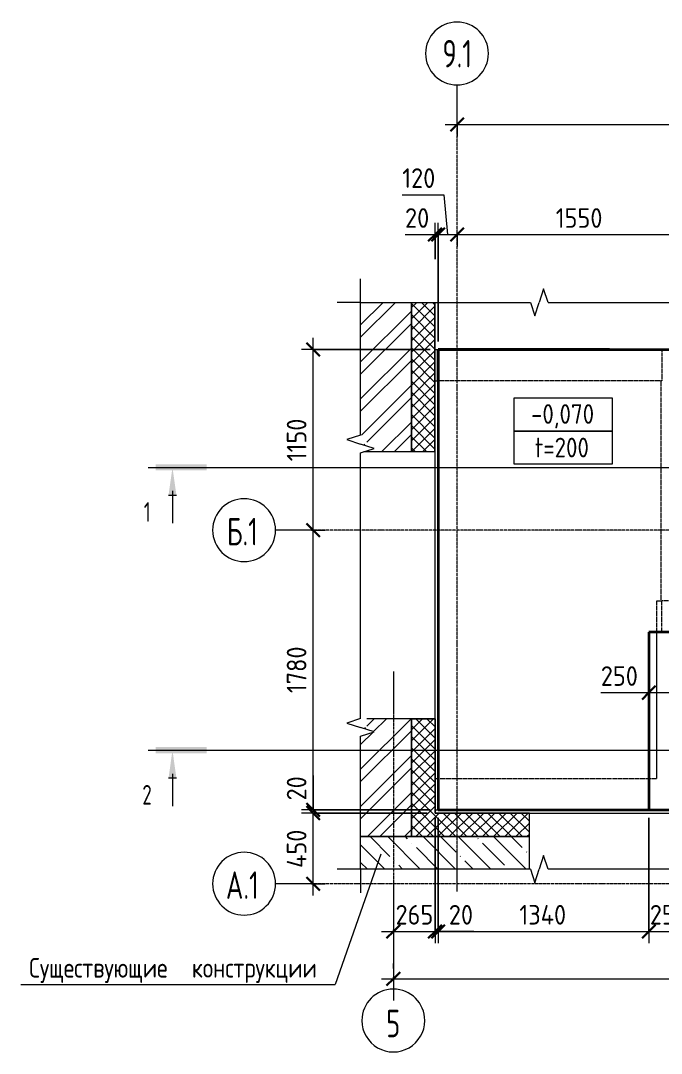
# Model space of a CAD drawing. Header units: millimetres. Extents: x 21225 to 69556, y -4162 to 36638.
# Drawn here: x 21225 to 25300, y 30065 to 36638 of the extents above; entities that cross this region are included whole.
import ezdxf

# ---------------------------------------------------------------- set-up
doc = ezdxf.new("R2010")
doc.units = ezdxf.units.MM
for name, pattern in [('01 Штриховая _4 мм_', [6, 3.5, -2.5]), ('02 Штрихпунктирная _20 мм_', [25, 20, -2.5, 0, -2.5]), ('04 Пунктир 10мм', [10, 0, -10])]:
    doc.linetypes.add(name, pattern=pattern)
for name, color, linetype, lineweight in [('AA_Dim', 7, 'Continuous', 9), ('AA_Dim-50', 7, 'Continuous', 9), ('AA_Linii', 7, 'Continuous', 9), ('AA_Oformlenie', 7, 'Continuous', 9), ('AA_Razrez', 7, 'Continuous', 9), ('AA_Vinoska', 7, 'Continuous', 9), ('AF_Perekritie', 7, 'Continuous', 20), ('AF_Perekritie_Гидроизоляция', 253, 'Continuous', 20), ('AF_Perekritie_Опалубка', 253, 'Continuous', 20), ('AF_Stena_Гидроизоляция', 253, 'Continuous', 20), ('Оси', 7, 'Continuous', 9)]:
    doc.layers.add(name, color=color, linetype=linetype, lineweight=lineweight)
doc.styles.add('GOST Common', font='GOST Common.ttf', dxfattribs={"width": 0.85, "height": 125})
doc.styles.add('ISOCPEUR', font='isocpeur.ttf', dxfattribs={"width": 0.7, "height": 175})
doc.styles.add('ISOCPEUR_1', font='isocpeur.ttf', dxfattribs={"width": 0.9, "height": 125})
doc.styles.add('ISOCPEUR_2', font='isocpeur.ttf', dxfattribs={"width": 0.85, "height": 125})
doc.styles.add('ISOCPEUR_3', font='isocpeur.ttf', dxfattribs={"width": 0.7, "height": 125})
doc.dimstyles.new('00_Точн_3_знака__прозр_', dxfattribs={"dimscale": 304.8, "dimtxt": 124.497647, "dimasz": 0.278871, "dimexe": 0.246063, "dimexo": 0.164042, "dimgap": 0.016404, "dimtad": 1, "dimdec": 3, "dimrnd": 0.001, "dimdsep": 46, "dimtxsty": 'ISOCPEUR_1', "dimblk1": 'OBLIQUE', "dimblk2": 'OBLIQUE', "dimsah": 1, "dimcen": 0.09, "dimdle": 0.246063, "dimazin": 0, "dimtfac": 1, "dimtdec": 4, "dimtix": 1, "dimtmove": 0, "dimatfit": 3, "dimfxl": 1, "dimtvp": 1, "dimtolj": 1, "dimtzin": 0, "dimlwd": 18, "dimlwe": 18, "dimarcsym": 2})
doc.dimstyles.new('00_Точн_3_знака__прозр__1', dxfattribs={"dimscale": 304.8, "dimtxt": 124.497647, "dimasz": 0.278871, "dimexe": 0.246063, "dimexo": 0.164042, "dimgap": 0.016404, "dimtad": 1, "dimdec": 3, "dimrnd": 0.001, "dimdsep": 46, "dimtxsty": 'ISOCPEUR_1', "dimblk1": 'OBLIQUE', "dimblk2": 'OBLIQUE', "dimsah": 1, "dimcen": 0.09, "dimdle": 0.246063, "dimazin": 0, "dimtfac": 1, "dimtdec": 4, "dimtix": 1, "dimtmove": 1, "dimatfit": 3, "dimfxl": 1, "dimtvp": 1, "dimtolj": 1, "dimtzin": 0, "dimlwd": 18, "dimlwe": 18, "dimarcsym": 2})
doc.dimstyles.new('05_Округл_1мм__прозр_', dxfattribs={"dimscale": 304.8, "dimtxt": 124.497647, "dimasz": 0.278871, "dimexe": 0.246063, "dimexo": 0.164042, "dimgap": 0.016404, "dimtad": 1, "dimdec": 0, "dimdsep": 46, "dimtxsty": 'ISOCPEUR_1', "dimblk1": 'OBLIQUE', "dimblk2": 'OBLIQUE', "dimsah": 1, "dimcen": 0.09, "dimdle": 0.246063, "dimazin": 0, "dimtfac": 1, "dimtdec": 4, "dimtix": 1, "dimtmove": 1, "dimatfit": 3, "dimfxl": 1, "dimtvp": 1, "dimtolj": 1, "dimtzin": 0, "dimlwd": 18, "dimlwe": 18, "dimarcsym": 2})

# ---------------------------------------------------------------- blocks, each defined once
blk = doc.blocks.new('Перекрытия 2 - Перекрытия 1-3673030-Схема расположения входной группы на отм_ -0_070 в_о А_1-Б_1_5-7')
at = {"layer": 'AF_Perekritie', "lineweight": 35}
for p, q in [((23880.1, 34545), (25303.1, 34545)), ((23880.1, 34345), (23880.1, 34545)), ((25303.1, 34545), (27340.3, 34545)), ((27340.3, 34545), (27650.1, 34545)), ((27650.1, 34345), (27650.1, 34545))]:
    blk.add_line(p, q, dxfattribs=at)
at = {"layer": 'AF_Perekritie', "linetype": '01 Штриховая _4 мм_'}
for p, q in [((25303.1, 34545), (25303.1, 34345)), ((27340.3, 34545), (27340.3, 34345)), ((25303.1, 34345), (25299.1, 34345)), ((27340.3, 34345), (25550.1, 34345)), ((27650.1, 34345), (27340.3, 34345))]:
    blk.add_line(p, q, dxfattribs=at)
blk = doc.blocks.new('Перекрытия 3 - Перекрытия 1-3673652-Схема расположения входной группы на отм_ -0_070 в_о А_1-Б_1_5-7')
at = {"layer": 'AF_Perekritie', "linetype": '01 Штриховая _4 мм_'}
for p, q in [((25269.9, 32945), (25303.1, 32945)), ((25269.9, 32745), (25269.9, 32945)), ((25303.1, 32745), (25303.1, 32945)), ((25550, 32945), (25303.2, 32945)), ((25550.1, 32945), (27340.3, 32945)), ((27340.3, 32945), (27650.1, 32945)), ((27340.3, 32745), (27340.3, 32945)), ((25270, 32745), (25269.9, 32745))]:
    blk.add_line(p, q, dxfattribs=at)
at = {"layer": 'AF_Perekritie', "lineweight": 35}
for p, q in [((27650.1, 32945), (27650.1, 32745)), ((25303.1, 32745), (25270.1, 32745)), ((27340.3, 32745), (25303.1, 32745)), ((27650.1, 32745), (27340.3, 32745))]:
    blk.add_line(p, q, dxfattribs=at)
blk = doc.blocks.new('011_Прямоугольник обрыва _ЭлУзла_ - 011_Прямоугольник обрыва _ЭлУзла_-3705887-Схема расположения входной группы на отм_ -0_070 в_о А_1-Б_1_5-7')
at = {"layer": 'AA_Oformlenie'}
for p, q in [((0, -845.6), (0, 0)), ((0, 0), (1080.8, 0)), ((1192.1, 0), (3352.4, 0)), ((3463.8, 0), (4543.3, 0)), ((4543.3, 0), (4543.3, -845.6)), ((0, -2649.3), (0, -956.9)), ((4543.3, -956.9), (4543.3, -2649.3)), ((0, -3607.5), (0, -2760.6)), ((4543.3, -2760.6), (4543.3, -3607.5)), ((1080.8, -3607.5), (0, -3607.5)), ((3352.4, -3607.5), (1192.1, -3607.5)), ((4543.3, -3607.5), (3463.8, -3607.5))]:
    blk.add_line(p, q, dxfattribs=at)
blk = doc.blocks.new('Ось сетки - d_4мм-2765513-Схема расположения входной группы на отм_ -0_070 в_о А_1-Б_1_5-7')
at = {"layer": 'Оси'}
for start, end in [(360, 180), (360, 180), (180, 360), (180, 360)]:
    blk.add_arc((0, 0), 4, start, end, dxfattribs=at)
blk = doc.blocks.new('DIMBLOCK6-Схема расположения входной группы на отм_ -0_070 в_о А_1-Б_1_5-7')
at = {"layer": 'AA_Dim-50', "lineweight": 18}
for p, q in [((23860.1, 35120), (23860.1, 35351.2)), ((23880.1, 34595.5), (23880.1, 35351.2)), ((23669.6, 35276.2), (23877.6, 35276.2)), ((23785.1, 35276.2), (23880.1, 35276.2)), ((23860.1, 35276.2), (23860.1, 35120)), ((23877.6, 35276.2), (23870.1, 35276.2)), ((23880.1, 35276.2), (23880.1, 34595.5))]:
    blk.add_line(p, q, dxfattribs=at)
at = {"layer": 'AA_Dim-50', "lineweight": 30}
for p, q in [((23860.1, 35276.2), (23902.6, 35318.7)), ((23880.1, 35276.2), (23922.6, 35318.7)), ((23860.1, 35276.2), (23817.6, 35233.7)), ((23880.1, 35276.2), (23837.6, 35233.7))]:
    blk.add_line(p, q, dxfattribs=at)
at = {"layer": 'AA_Dim-50', "color": 0, "lineweight": 18, "insert": (23669.6, 35444.5), "char_height": 125, "width": 189.619, "attachment_point": 1, "line_spacing_factor": 1.149209, "style": 'ISOCPEUR_1'}
blk.add_mtext('20', dxfattribs=at)
blk = doc.blocks.new('_Oblique')
at = {"color": 0, "linetype": 'ByBlock', "lineweight": -2}
blk.add_line((-0.5, -0.5), (0.5, 0.5), dxfattribs=at)
blk = doc.blocks.new('DIMBLOCK7-Схема расположения входной группы на отм_ -0_070 в_о А_1-Б_1_5-7')
at = {"layer": 'AA_Dim-50', "lineweight": 18}
for p, q in [((23651.7, 35530.1), (23917.2, 35530.1)), ((23917.2, 35530.1), (23940.1, 35276.2)), ((23880.1, 34595.5), (23880.1, 35351.2)), ((23880.1, 35276.2), (24000.1, 35276.2)), ((23880.1, 35276.2), (23880.1, 34595.5)), ((24000.1, 35286.3), (24000.1, 35201.2)), ((24000.1, 35276.2), (24000.1, 35286.3))]:
    blk.add_line(p, q, dxfattribs=at)
at = {"layer": 'AA_Dim-50', "lineweight": 30}
for p, q in [((23880.1, 35276.2), (23922.6, 35318.7)), ((24000.1, 35276.2), (24042.6, 35318.7)), ((23880.1, 35276.2), (23837.6, 35233.7)), ((24000.1, 35276.2), (23957.6, 35233.7))]:
    blk.add_line(p, q, dxfattribs=at)
at = {"layer": 'AA_Dim-50', "color": 0, "lineweight": 18, "insert": (23651.7, 35698.4), "char_height": 125, "width": 258.572, "attachment_point": 1, "line_spacing_factor": 1.149209, "style": 'ISOCPEUR_1'}
blk.add_mtext('120', dxfattribs=at)
blk = doc.blocks.new('DIMBLOCK8-Схема расположения входной группы на отм_ -0_070 в_о А_1-Б_1_5-7')
at = {"layer": 'AA_Dim-50', "lineweight": 30}
for p, q in [((24000.1, 35276.2), (24042.6, 35318.7)), ((25550.1, 35276.2), (25592.6, 35318.7)), ((24000.1, 35276.2), (23957.6, 35233.7)), ((25550.1, 35276.2), (25507.6, 35233.7))]:
    blk.add_line(p, q, dxfattribs=at)
at = {"layer": 'AA_Dim-50', "lineweight": 18}
for p, q in [((25550.1, 34595), (25550.1, 35351.2)), ((24000.1, 35286.3), (24000.1, 35201.2)), ((24000.1, 35276.2), (24000.1, 35286.3)), ((24000.1, 35276.2), (25550.1, 35276.2)), ((25550.1, 35276.2), (25550.1, 34595))]:
    blk.add_line(p, q, dxfattribs=at)
at = {"layer": 'AA_Dim-50', "color": 0, "lineweight": 18, "insert": (24627.8, 35444.5), "char_height": 125, "width": 353.382, "attachment_point": 1, "line_spacing_factor": 1.149209, "style": 'ISOCPEUR_1'}
blk.add_mtext('1550', dxfattribs=at)
blk = doc.blocks.new('DIMBLOCK10-Схема расположения входной группы на отм_ -0_070 в_о А_1-Б_1_5-7')
at = {"layer": 'AA_Dim-50', "lineweight": 30}
for p, q in [((24000.1, 35976.2), (24042.6, 36018.7)), ((27000.1, 35976.2), (27042.6, 36018.7)), ((24000.1, 35976.2), (23957.6, 35933.7)), ((27000.1, 35976.2), (26957.6, 35933.7))]:
    blk.add_line(p, q, dxfattribs=at)
at = {"layer": 'AA_Dim-50', "lineweight": 18}
for p, q in [((23925.1, 35976.2), (27075.1, 35976.2)), ((24000.1, 35986.3), (24000.1, 35901.2)), ((24000.1, 35976.2), (24000.1, 35986.3)), ((27000.1, 35986.3), (27000.1, 35901.2)), ((27000.1, 35976.2), (27000.1, 35986.3))]:
    blk.add_line(p, q, dxfattribs=at)
at = {"layer": 'AA_Dim-50', "color": 0, "lineweight": 18, "insert": (25342, 36144.5), "char_height": 125, "width": 379.239, "attachment_point": 1, "line_spacing_factor": 1.149209, "style": 'ISOCPEUR_1'}
blk.add_mtext('3000', dxfattribs=at)
blk = doc.blocks.new('DIMBLOCK11-Схема расположения входной группы на отм_ -0_070 в_о А_1-Б_1_5-7')
at = {"layer": 'AA_Dim-50', "lineweight": 30}
for p, q in [((23085.7, 31595), (23043.2, 31637.5)), ((23085.7, 31595), (23128.2, 31552.5)), ((23085.7, 31145), (23043.2, 31187.5)), ((23085.7, 31145), (23128.2, 31102.5))]:
    blk.add_line(p, q, dxfattribs=at)
at = {"layer": 'AA_Dim-50', "lineweight": 18}
for p, q in [((23810.1, 31595), (23010.7, 31595)), ((23085.7, 31070), (23085.7, 31595)), ((23085.7, 31595), (23810.1, 31595)), ((23075.6, 31145), (23160.7, 31145)), ((23085.7, 31145), (23075.6, 31145))]:
    blk.add_line(p, q, dxfattribs=at)
at = {"layer": 'AA_Dim-50', "color": 0, "lineweight": 18, "insert": (22917.4, 31245.5), "char_height": 125, "width": 298.794, "attachment_point": 1, "rotation": 90, "line_spacing_factor": 1.149209, "style": 'ISOCPEUR_1'}
blk.add_mtext('450', dxfattribs=at)
blk = doc.blocks.new('DIMBLOCK12-Схема расположения входной группы на отм_ -0_070 в_о А_1-Б_1_5-7')
at = {"layer": 'AA_Dim-50', "lineweight": 18}
for p, q in [((23085.7, 31833), (23085.7, 31625)), ((23830.1, 31615), (23010.7, 31615)), ((23085.7, 31625), (23085.7, 31605)), ((23085.7, 31595), (23085.7, 31615)), ((23085.7, 31615), (23830.1, 31615)), ((23810.1, 31595), (23010.7, 31595)), ((23085.7, 31595), (23810.1, 31595))]:
    blk.add_line(p, q, dxfattribs=at)
at = {"layer": 'AA_Dim-50', "lineweight": 30}
for p, q in [((23085.7, 31615), (23043.2, 31657.5)), ((23085.7, 31595), (23043.2, 31637.5)), ((23085.7, 31615), (23128.2, 31572.5)), ((23085.7, 31595), (23128.2, 31552.5))]:
    blk.add_line(p, q, dxfattribs=at)
at = {"layer": 'AA_Dim-50', "color": 0, "lineweight": 18, "insert": (22917.4, 31675), "char_height": 125, "width": 189.619, "attachment_point": 1, "rotation": 90, "line_spacing_factor": 1.149209, "style": 'ISOCPEUR_1'}
blk.add_mtext('20', dxfattribs=at)
blk = doc.blocks.new('DIMBLOCK13-Схема расположения входной группы на отм_ -0_070 в_о А_1-Б_1_5-7')
at = {"layer": 'AA_Dim-50', "lineweight": 30}
for p, q in [((23085.7, 33395), (23043.2, 33437.5)), ((23085.7, 33395), (23128.2, 33352.5)), ((23085.7, 31615), (23043.2, 31657.5)), ((23085.7, 31615), (23128.2, 31572.5))]:
    blk.add_line(p, q, dxfattribs=at)
at = {"layer": 'AA_Dim-50', "lineweight": 18}
for p, q in [((23075.6, 33395), (23160.7, 33395)), ((23085.7, 33395), (23075.6, 33395)), ((23085.7, 31615), (23085.7, 33395)), ((23830.1, 31615), (23010.7, 31615)), ((23085.7, 31615), (23830.1, 31615))]:
    blk.add_line(p, q, dxfattribs=at)
at = {"layer": 'AA_Dim-50', "color": 0, "lineweight": 18, "insert": (22917.4, 32357.8), "char_height": 125, "width": 353.382, "attachment_point": 1, "rotation": 90, "line_spacing_factor": 1.149209, "style": 'ISOCPEUR_1'}
blk.add_mtext('1780', dxfattribs=at)
blk = doc.blocks.new('DIMBLOCK14-Схема расположения входной группы на отм_ -0_070 в_о А_1-Б_1_5-7')
at = {"layer": 'AA_Dim-50', "lineweight": 30}
for p, q in [((23085.7, 34545), (23043.2, 34587.5)), ((23085.7, 34545), (23128.2, 34502.5)), ((23085.7, 33395), (23043.2, 33437.5)), ((23085.7, 33395), (23128.2, 33352.5))]:
    blk.add_line(p, q, dxfattribs=at)
at = {"layer": 'AA_Dim-50', "lineweight": 18}
for p, q in [((23085.7, 33395), (23085.7, 34620)), ((23830.1, 34545), (23010.7, 34545)), ((23085.7, 34545), (23830.1, 34545)), ((23075.6, 33395), (23160.7, 33395)), ((23085.7, 33395), (23075.6, 33395))]:
    blk.add_line(p, q, dxfattribs=at)
at = {"layer": 'AA_Dim-50', "color": 0, "lineweight": 18, "insert": (22917.4, 33833.5), "char_height": 125, "width": 327.525, "attachment_point": 1, "rotation": 90, "line_spacing_factor": 1.149209, "style": 'ISOCPEUR_1'}
blk.add_mtext('1150', dxfattribs=at)
blk = doc.blocks.new('DIMBLOCK15-Схема расположения входной группы на отм_ -0_070 в_о А_1-Б_1_5-7')
at = {"layer": 'AA_Dim-50', "lineweight": 18}
for p, q in [((23860.1, 31565), (23860.1, 30766.5)), ((23860.1, 30841.5), (23860.1, 31565)), ((23520.1, 30841.5), (23860.1, 30841.5)), ((23595.1, 30851.6), (23595.1, 30766.5)), ((23595.1, 30841.5), (23595.1, 30851.6))]:
    blk.add_line(p, q, dxfattribs=at)
at = {"layer": 'AA_Dim-50', "lineweight": 30}
for p, q in [((23595.1, 30841.5), (23552.6, 30799)), ((23595.1, 30841.5), (23637.6, 30884)), ((23860.1, 30841.5), (23817.6, 30799)), ((23860.1, 30841.5), (23902.6, 30884))]:
    blk.add_line(p, q, dxfattribs=at)
at = {"layer": 'AA_Dim-50', "color": 0, "lineweight": 18, "insert": (23609, 31009.8), "char_height": 125, "width": 284.429, "attachment_point": 1, "line_spacing_factor": 1.149209, "style": 'ISOCPEUR_1'}
blk.add_mtext('265', dxfattribs=at)
blk = doc.blocks.new('DIMBLOCK16-Схема расположения входной группы на отм_ -0_070 в_о А_1-Б_1_5-7')
at = {"layer": 'AA_Dim-50', "lineweight": 18}
for p, q in [((23860.1, 31565), (23860.1, 30766.5)), ((23860.1, 30841.5), (23860.1, 31565)), ((23880.1, 31565), (23880.1, 30766.5)), ((23880.1, 30841.5), (23880.1, 31565)), ((23860.1, 30841.5), (23880.1, 30841.5)), ((23898, 30841.5), (23870.1, 30841.5)), ((24106, 30841.5), (23898, 30841.5))]:
    blk.add_line(p, q, dxfattribs=at)
at = {"layer": 'AA_Dim-50', "lineweight": 30}
for p, q in [((23860.1, 30841.5), (23817.6, 30799)), ((23880.1, 30841.5), (23837.6, 30799)), ((23860.1, 30841.5), (23902.6, 30884)), ((23880.1, 30841.5), (23922.6, 30884))]:
    blk.add_line(p, q, dxfattribs=at)
at = {"layer": 'AA_Dim-50', "color": 0, "lineweight": 18, "insert": (23948, 31009.8), "char_height": 125, "width": 189.619, "attachment_point": 1, "line_spacing_factor": 1.149209, "style": 'ISOCPEUR_1'}
blk.add_mtext('20', dxfattribs=at)
blk = doc.blocks.new('DIMBLOCK17-Схема расположения входной группы на отм_ -0_070 в_о А_1-Б_1_5-7')
at = {"layer": 'AA_Dim-50', "lineweight": 18}
for p, q in [((23880.1, 31565), (23880.1, 30766.5)), ((23880.1, 30841.5), (23880.1, 31565)), ((25220.1, 31565), (25220.1, 30766.5)), ((25220.1, 30841.5), (25220.1, 31565)), ((23880.1, 30841.5), (25220.1, 30841.5))]:
    blk.add_line(p, q, dxfattribs=at)
at = {"layer": 'AA_Dim-50', "lineweight": 30}
for p, q in [((23880.1, 30841.5), (23837.6, 30799)), ((23880.1, 30841.5), (23922.6, 30884)), ((25220.1, 30841.5), (25177.6, 30799)), ((25220.1, 30841.5), (25262.6, 30884))]:
    blk.add_line(p, q, dxfattribs=at)
at = {"layer": 'AA_Dim-50', "color": 0, "lineweight": 18, "insert": (24396.8, 31009.8), "char_height": 125, "width": 367.747, "attachment_point": 1, "line_spacing_factor": 1.149209, "style": 'ISOCPEUR_1'}
blk.add_mtext('1340', dxfattribs=at)
blk = doc.blocks.new('DIMBLOCK18-Схема расположения входной группы на отм_ -0_070 в_о А_1-Б_1_5-7')
at = {"layer": 'AA_Dim-50', "lineweight": 18}
for p, q in [((25220.1, 31565), (25220.1, 30766.5)), ((25220.1, 30841.5), (25220.1, 31565)), ((25470.1, 31565), (25470.1, 30766.5)), ((25470.1, 30841.5), (25470.1, 31565)), ((25220.1, 30841.5), (25470.1, 30841.5))]:
    blk.add_line(p, q, dxfattribs=at)
at = {"layer": 'AA_Dim-50', "lineweight": 30}
for p, q in [((25220.1, 30841.5), (25177.6, 30799)), ((25220.1, 30841.5), (25262.6, 30884)), ((25470.1, 30841.5), (25427.6, 30799)), ((25470.1, 30841.5), (25512.6, 30884))]:
    blk.add_line(p, q, dxfattribs=at)
at = {"layer": 'AA_Dim-50', "color": 0, "lineweight": 18, "insert": (25226.5, 31009.8), "char_height": 125, "width": 284.429, "attachment_point": 1, "line_spacing_factor": 1.149209, "style": 'ISOCPEUR_1'}
blk.add_mtext('250', dxfattribs=at)
blk = doc.blocks.new('DIMBLOCK21-Схема расположения входной группы на отм_ -0_070 в_о А_1-Б_1_5-7')
at = {"layer": 'AA_Dim-50', "lineweight": 30}
for p, q in [((23595.1, 30540.5), (23637.6, 30583)), ((27550.1, 30540.5), (27592.6, 30583)), ((23595.1, 30540.5), (23552.6, 30498)), ((27550.1, 30540.5), (27507.6, 30498))]:
    blk.add_line(p, q, dxfattribs=at)
at = {"layer": 'AA_Dim-50', "lineweight": 18}
for p, q in [((23520.1, 30540.5), (27625.1, 30540.5)), ((23595.1, 30550.6), (23595.1, 30465.5)), ((23595.1, 30540.5), (23595.1, 30550.6)), ((27550.1, 30550.6), (27550.1, 30465.5)), ((27550.1, 30540.5), (27550.1, 30550.6))]:
    blk.add_line(p, q, dxfattribs=at)
at = {"layer": 'AA_Dim-50', "color": 0, "lineweight": 18, "insert": (25414.5, 30708.8), "char_height": 125, "width": 379.239, "attachment_point": 1, "line_spacing_factor": 1.149209, "style": 'ISOCPEUR_1'}
blk.add_mtext('3955', dxfattribs=at)
blk = doc.blocks.new('042_М_Плиты Толщина и отметка - Толщина и отметка-3707432-Схема расположения входной группы на отм_ -0_070 в_о А_1-Б_1_5-7')
at = {"layer": 'AA_Vinoska'}
for p, q in [((6.28, 4.17), (-6.28, 4.17)), ((-6.28, 4.17), (-6.28, 0)), ((6.28, 0), (6.28, 4.17)), ((6.28, 0), (-6.28, 0)), ((-6.28, 0), (-6.28, -4.17)), ((-6.28, 0), (6.28, 0)), ((6.28, -4.17), (6.28, 0)), ((-6.28, -4.17), (6.28, -4.17))]:
    blk.add_line(p, q, dxfattribs=at)
blk = doc.blocks.new('Разрез - Номер узла_ спереди-394134-Схема расположения входной группы на отм_ -0_070 в_о А_1-Б_1_5-7')
at = {"layer": 'AA_Razrez'}
for points in [[(7.33, 0.4), (7.33, -0.39), (0.87, -0.39), (0.87, 0.4)], [(3.5, -3.53), (2.5, -3.53), (3, 0)]]:
    blk.add_hatch(color=256, dxfattribs=at).paths.add_polyline_path(points)
for p, q in [((2.5, -3.53), (3.5, -3.53)), ((3, -3), (3, -7.1))]:
    blk.add_line(p, q, dxfattribs=at)
blk = doc.blocks.new('010_Текст с выноской - Текст 2 строки-3717727-Схема расположения входной группы на отм_ -0_070 в_о А_1-Б_1_5-7')
at = {"layer": 'AA_Vinoska'}
blk.add_line((-20, 0), (20, 0), dxfattribs=at)
blk = doc.blocks.new('DIMBLOCK22-Схема расположения входной группы на отм_ -0_070 в_о А_1-Б_1_5-7')
at = {"layer": 'AA_Dim-50', "lineweight": 30}
for p, q in [((25220.1, 32361), (25262.6, 32403.5)), ((25470.1, 32361), (25512.6, 32403.5)), ((25220.1, 32361), (25177.6, 32318.5)), ((25470.1, 32361), (25427.6, 32318.5))]:
    blk.add_line(p, q, dxfattribs=at)
at = {"layer": 'AA_Dim-50', "lineweight": 18}
for p, q in [((24914.6, 32361), (25201.6, 32361)), ((25145.1, 32361), (25470.1, 32361)), ((25201.6, 32361), (25345.1, 32361)), ((25220.1, 32371.1), (25220.1, 32286)), ((25220.1, 32361), (25220.1, 32371.1)), ((25470.1, 32371.1), (25470.1, 32286)), ((25470.1, 32361), (25470.1, 32371.1))]:
    blk.add_line(p, q, dxfattribs=at)
at = {"layer": 'AA_Dim-50', "color": 0, "lineweight": 18, "insert": (24914.6, 32529.3), "char_height": 125, "width": 284.429, "attachment_point": 1, "line_spacing_factor": 1.149209, "style": 'ISOCPEUR_1'}
blk.add_mtext('250', dxfattribs=at)

msp = doc.modelspace()

# ---------------------------------------------------------------- hatches: boundary and pattern name
at = {"layer": 'AA_Oformlenie'}
h = msp.add_hatch(dxfattribs=at)
h.set_pattern_fill('FP_3', color=250, style=0, pattern_type=2)
h.set_pattern_definition([(45, (0, 0), (-117.8655, 117.8655), []), (45, (78.58, 0), (-117.8655, 117.8655), [])])
h.paths.add_polyline_path([(23386.8035, 31445), (23709.8788, 31445), (23709.8788, 32195), (23426.0562, 32195), (23426.0562, 32139.6088), (23386.8035, 32139.6088), (23473.406, 32112.1088), (23386.8035, 32084.6088), (23386.8035, 31920.1108)])
h.paths.add_polyline_path([(23407.6701, 33895), (23709.8788, 33895), (23709.8788, 34845.2565), (23386.8035, 34845.2565), (23386.8035, 33999.6826), (23426.0562, 33999.6826), (23426.0562, 33943.374), (23386.8035, 33943.374), (23473.406, 33915.874)])
h = msp.add_hatch(dxfattribs=at)
h.set_pattern_fill('FP_1', color=250, style=0, pattern_type=2)
h.set_pattern_definition([(45, (0, 0), (-35.35534, 35.35534), []), (135, (0, 0), (-35.35534, -35.35534), [])])
h.paths.add_polyline_path([(26980.0616, 31445), (26980.0616, 31595), (25860.0616, 31595), (25860.0616, 31445)])
h.paths.add_polyline_path([(24460.0616, 31445), (24460.0616, 31595), (23860.0618, 31595), (23860.0618, 32195), (23709.8788, 32195), (23709.8788, 31445)])
h.paths.add_polyline_path([(23859.8788, 33895), (23859.8788, 34845.2565), (23709.8788, 34845.2565), (23709.8788, 33895)])
h = msp.add_hatch(dxfattribs=at)
h.set_pattern_fill('FP_2', color=250, style=0, pattern_type=2)
h.set_pattern_definition([(135, (0, 0), (-112.2532, -112.2532), []), (135, (112.25, 0), (-112.2532, -112.2532), [198.437, -39.687, 1.676, -38.011])])
h.paths.add_polyline_path([(26980.0616, 31237.7263), (26980.0616, 31445), (25860.0616, 31445), (25860.0616, 31237.7263), (26739.2471, 31237.7263), (26739.2471, 31277.8817), (26794.2471, 31277.8817), (26794.2471, 31237.7263), (26822.4014, 31324.3764), (26850.5557, 31237.7263)])
h.paths.add_polyline_path([(24460.0616, 31237.7263), (24460.0616, 31445), (23386.8035, 31445), (23386.8035, 31237.7263), (23862.4224, 31237.7263)])

# ---------------------------------------------------------------- linework, layer by layer
at = {"layer": 'AA_Linii'}
for p, q in [((23709.8788, 34845.2565), (23709.8788, 33895)), ((23709.8788, 33895), (23709.8788, 34845.2565)), ((23710.0618, 33895), (23710.0618, 34845.2565)), ((23710.0618, 34845.2565), (23710.0618, 33895)), ((23859.8788, 33895), (23859.8788, 34845.2565)), ((23860.0618, 33895), (23860.0618, 34845.2565)), ((23407.6701, 33895), (23709.8788, 33895)), ((23407.6701, 33895), (23710.0618, 33895)), ((23709.8788, 33895), (23859.8788, 33895)), ((23710.0618, 33895), (23860.0618, 33895)), ((23709.8788, 32195), (23426.0562, 32195)), ((23709.8788, 32195), (23426.0562, 32195)), ((23860.0618, 32195), (23709.8788, 32195)), ((23709.8788, 32195), (23709.8788, 31445)), ((23709.8788, 31445), (23709.8788, 32195)), ((23709.8788, 31445), (23709.8788, 32195)), ((23709.8788, 32195), (23860.0618, 32195)), ((23709.8788, 31445), (23709.8788, 32195)), ((23860.0618, 31595), (23860.0618, 32195)), ((23860.0618, 32195), (23860.0618, 31595)), ((24460.0616, 31595), (23860.0618, 31595)), ((23860.0618, 31595), (27839.8788, 31595)), ((24460.0616, 31445), (24460.0616, 31595)), ((24460.0616, 31595), (25860.0616, 31595)), ((24460.0616, 31237.7263), (24460.0616, 31595)), ((24460.0616, 31445), (23386.8035, 31445)), ((23386.8035, 31445), (23709.8788, 31445)), ((23386.8035, 31445), (23709.8788, 31445)), ((23709.8788, 31445), (24460.0616, 31445)), ((24460.0616, 31445), (23709.8788, 31445)), ((24460.0616, 31237.7263), (24460.0616, 31445)), ((23595.0616, 31145), (23595.0616, 30401.268)), ((23595.0616, 30605), (23595.0616, 30637.7263))]:
    msp.add_line(p, q, dxfattribs=at)
at = {"layer": 'AA_Linii', "linetype": '01 Штриховая _4 мм_', "lineweight": 20}
for p in [(25269.8788, 32745), (23880.0616, 31815)]:
    msp.add_line(p, (25269.8788, 31815), dxfattribs=at)
at = {"layer": 'AA_Razrez', "linetype": '04 Пунктир 10мм'}
for p, q in [((22040.349, 33794.4872), (29230.4995, 33794.4872)), ((22040.349, 31994.4872), (29230.4995, 31994.4872))]:
    msp.add_line(p, q, dxfattribs=at)
at = {"layer": 'AA_Vinoska'}
for p, q in [((23386.8035, 34845.2565), (23386.8035, 34995.2565)), ((24550.7724, 34931.9066), (24522.618, 34845.2565)), ((24578.9267, 34845.2565), (24550.7724, 34931.9066)), ((23386.8035, 34845.2565), (23236.8035, 34845.2565)), ((24467.618, 34845.2565), (24495.118, 34758.654)), ((24495.118, 34758.654), (24522.618, 34845.2565)), ((23386.8035, 33999.6826), (23300.1533, 33971.5283)), ((23300.1533, 33971.5283), (23386.8035, 33943.374)), ((23473.406, 33915.874), (23386.8035, 33943.374)), ((23386.8035, 33888.374), (23473.406, 33915.874)), ((23386.8035, 32195.9175), (23300.1533, 32167.7632)), ((23300.1533, 32167.7632), (23386.8035, 32139.6088)), ((23473.406, 32112.1088), (23386.8035, 32139.6088)), ((23386.8035, 32084.6088), (23473.406, 32112.1088)), ((23516.0751, 31332.2573), (23224.8428, 30503.3717)), ((24550.7724, 31324.3764), (24522.618, 31237.7263)), ((24578.9267, 31237.7263), (24550.7724, 31324.3764)), ((23386.8035, 31237.7263), (23236.8035, 31237.7263)), ((23386.8035, 31237.7263), (23386.8035, 31087.7263)), ((24467.618, 31237.7263), (24495.118, 31151.1238)), ((24495.118, 31151.1238), (24522.618, 31237.7263))]:
    msp.add_line(p, q, dxfattribs=at)
at = {"layer": 'AF_Perekritie', "linetype": '01 Штриховая _4 мм_'}
for p, q in [((25299.062, 34344.991), (23880.0616, 34344.991)), ((25299.062, 32944.991), (25299.062, 34344.991)), ((25270.0619, 31815), (25270.0619, 32944.991)), ((25270.0619, 32944.991), (25299.062, 32944.991)), ((23880.0616, 31815), (25270.0619, 31815))]:
    msp.add_line(p, q, dxfattribs=at)
at = {"layer": 'AF_Perekritie_Гидроизоляция', "lineweight": 35}
msp.add_line((23880.0616, 34344.991), (23880.0616, 31815), dxfattribs=at)
at = {"layer": 'AF_Perekritie_Опалубка', "lineweight": 35}
for p, q in [((24970.0621, 34545), (23880.0611, 34545)), ((23880.0611, 34545), (23880.0611, 31615)), ((24970.0621, 34545), (25300.0618, 34545)), ((25470.0611, 32745), (25220.0611, 32745)), ((25220.0611, 32745), (25220.0611, 31615)), ((23880.0611, 31615), (25470.0611, 31615)), ((25220.0611, 31615), (25470.0611, 31615))]:
    msp.add_line(p, q, dxfattribs=at)
at = {"layer": 'AF_Stena_Гидроизоляция'}
for p, q in [((23860.0616, 34344.991), (23860.0616, 34545.5)), ((23860.0616, 34545.5), (23880.0616, 34545.5)), ((23880.0616, 34545.5), (23880.0616, 34344.991)), ((23860.0616, 34344.991), (23880.0611, 34344.991)), ((23860.0616, 31815), (23860.0616, 34344.991)), ((23860.0616, 34344.991), (23880.0611, 34344.991)), ((23880.0616, 34344.991), (23880.0616, 31815)), ((23860.0616, 31615), (23860.0616, 31815)), ((23860.0618, 31815), (23880.0611, 31815)), ((23860.0618, 31815), (23880.0611, 31815)), ((23880.0616, 31815), (23880.0616, 31615)), ((23860.0618, 31615), (23880.0616, 31615)), ((23880.0616, 31615), (25470.0611, 31615)), ((23880.0616, 31614), (23880.0616, 31615)), ((25470.0611, 31614), (23880.0616, 31614))]:
    msp.add_line(p, q, dxfattribs=at)
at = {"layer": 'Оси'}
for p, q in [((24000.0616, 35979.1154), (24000.0616, 36229.1154)), ((23095.8845, 33395), (22845.8845, 33395)), ((23595.0616, 32496.2062), (23595.0616, 32246.2062)), ((24000.0616, 31095.0282), (24000.0616, 31345.0282)), ((23095.8845, 31145), (22845.8845, 31145)), ((23595.0616, 30724.2847), (23595.0616, 30474.2847))]:
    msp.add_line(p, q, dxfattribs=at)
at = {"layer": 'Оси', "linetype": '02 Штрихпунктирная _20 мм_'}
for p, q in [((24000.0616, 31345.0282), (24000.0616, 35979.1154)), ((27806.2004, 33395), (23095.8845, 33395)), ((23595.0616, 32246.2062), (23595.0616, 30724.2847)), ((27806.2004, 31145), (23095.8845, 31145))]:
    msp.add_line(p, q, dxfattribs=at)

# ---------------------------------------------------------------- block references
at = {"layer": 'AA_Oformlenie'}
msp.add_blockref('011_Прямоугольник обрыва _ЭлУзла_ - 011_Прямоугольник обрыва _ЭлУзла_-3705887-Схема расположения входной группы на отм_ -0_070 в_о А_1-Б_1_5-7', (23386.8035, 34845.2565), dxfattribs=at)
at = {"layer": 'AA_Razrez', "xscale": 49.99999999999998, "yscale": 49.99999999999998, "zscale": 49.99999999999998}
for p in [(22040.349, 33794.4872), (22040.349, 31994.4872)]:
    msp.add_blockref('Разрез - Номер узла_ спереди-394134-Схема расположения входной группы на отм_ -0_070 в_о А_1-Б_1_5-7', p, dxfattribs=at)
at = {"layer": 'AA_Vinoska'}
for name, p, xscale, yscale, zscale in [('042_М_Плиты Толщина и отметка - Толщина и отметка-3707432-Схема расположения входной группы на отм_ -0_070 в_о А_1-Б_1_5-7', (24675.0611, 34025.7959), 49.99999999999998, 49.99999999999998, 49.99999999999998), ('010_Текст с выноской - Текст 2 строки-3717727-Схема расположения входной группы на отм_ -0_070 в_о А_1-Б_1_5-7', (22224.8428, 30503.3717), 50, 50, 50)]:
    msp.add_blockref(name, p, dxfattribs=dict(at, xscale=xscale, yscale=yscale, zscale=zscale))
at = {"layer": 'AF_Perekritie', "linetype": '01 Штриховая _4 мм_'}
for name, p in [('Перекрытия 2 - Перекрытия 1-3673030-Схема расположения входной группы на отм_ -0_070 в_о А_1-Б_1_5-7', (0, 0)), ('Перекрытия 3 - Перекрытия 1-3673652-Схема расположения входной группы на отм_ -0_070 в_о А_1-Б_1_5-7', (0, 0.009))]:
    msp.add_blockref(name, p, dxfattribs=at)
at = {"layer": 'Оси', "xscale": 49.99999999999998, "yscale": 49.99999999999998, "zscale": 49.99999999999998}
msp.add_blockref('Ось сетки - d_4мм-2765513-Схема расположения входной группы на отм_ -0_070 в_о А_1-Б_1_5-7', (24000.0616, 36429.1154), dxfattribs=at)
for p, rotation in [((22645.8845, 33395), 89.99999999999977), ((22645.8845, 31145), 89.99999999999977), ((23595.0616, 30274.2847), 180)]:
    msp.add_blockref('Ось сетки - d_4мм-2765513-Схема расположения входной группы на отм_ -0_070 в_о А_1-Б_1_5-7', p, dxfattribs=dict(at, rotation=rotation))

# ---------------------------------------------------------------- texts
at = {"layer": 'AA_Razrez', "char_height": 125, "attachment_point": 1, "style": 'ISOCPEUR_3'}
for s, insert, width in [('\\fISOCPEUR|b0|i0|c204|p34|;\\W.7;1', (22007.8277, 33573.4957), 53.312219), ('\\fISOCPEUR|b0|i0|c204|p34|;\\W.7;2', (21998.7277, 31773.4957), 75.759469)]:
    msp.add_mtext(s, dxfattribs=dict(at, insert=insert, width=width))
at = {"layer": 'AA_Vinoska', "char_height": 125, "attachment_point": 1}
for s, insert, width, style in [('-0,070', (24470.5819, 34197.1224), 504.261437, 'ISOCPEUR_2'), ('t=200', (24494.5944, 33983.6623), 446.339516, 'ISOCPEUR_2'), ('Существующие', (21279.4444, 30672.4869), 1209.546016, 'GOST Common'), ('\\fGOST Common|b0|i0|c204|p34|;\\W.85; ', (22277.4197, 30672.4869), 44.293234, 'GOST Common'), ('конструкции', (22313.9652, 30672.4869), 1032.373078, 'GOST Common')]:
    msp.add_mtext(s, dxfattribs=dict(at, insert=insert, width=width, style=style))
at = {"layer": 'Оси', "char_height": 175, "attachment_point": 1, "style": 'ISOCPEUR'}
for s, insert, width in [('9.1', (23907.4213, 36515.2884), 224.4725), ('\\fISOCPEUR|b0|i0|c204|p34|;\\W.7;Б', (22536.2709, 33473.519), 120.653969), ('.1', (22635.8204, 33473.519), 120.653969), ('\\fISOCPEUR|b0|i0|c204|p34|;\\W.7;А', (22530.4959, 31223.519), 134.6835), ('.1', (22641.6209, 31223.519), 120.653969), ('\\fISOCPEUR|b0|i0|c204|p34|;\\W.7;5', (23549.8019, 30342.8305), 103.818531)]:
    msp.add_mtext(s, dxfattribs=dict(at, insert=insert, width=width))

# ---------------------------------------------------------------- dimensions: what is measured, and where the dimension line sits
at = {"layer": 'AA_Dim', "lineweight": 18}
for base, p1, p2, override, picture, middle in [((27000.0616, 35976.2317), (24000.0616, 36036.3358), (27000.0616, 36036.3358), {"dimpost": '<>', "dimfxl": 3000}, 'DIMBLOCK10-Схема расположения входной группы на отм_ -0_070 в_о А_1-Б_1_5-7', (25500.0616, 36043.7317)), ((25550.0618, 35276.2317), (24000.0616, 35336.3358), (25550.0618, 34545), {"dimpost": '<>', "dimfxl": 1740.319808}, 'DIMBLOCK8-Схема расположения входной группы на отм_ -0_070 в_о А_1-Б_1_5-7', (24775.0617, 35343.7317)), ((23860.0616, 30841.4531), (23595.0616, 30901.5572), (23860.0616, 31615), {"dimpost": '<>', "dimfxl": 761.068722}, 'DIMBLOCK15-Схема расположения входной группы на отм_ -0_070 в_о А_1-Б_1_5-7', (23727.5616, 30908.9531)), ((25220.06115, 30841.45314), (23880.06161, 31615), (25220.06115, 31615), {"dimpost": '<>', "dimfxl": 1339.999538}, 'DIMBLOCK17-Схема расположения входной группы на отм_ -0_070 в_о А_1-Б_1_5-7', (24550.06138, 30908.95314)), ((25470.0611, 30841.4531), (25220.0611, 31615), (25470.0611, 31615), {"dimpost": '<>', "dimfxl": 250}, 'DIMBLOCK18-Схема расположения входной группы на отм_ -0_070 в_о А_1-Б_1_5-7', (25345.0611, 30908.9531)), ((27550.0616, 30540.5087), (23595.0616, 30600.6128), (27550.0616, 30600.6128), {"dimpost": '<>', "dimfxl": 3955}, 'DIMBLOCK21-Схема расположения входной группы на отм_ -0_070 в_о А_1-Б_1_5-7', (25572.5616, 30608.0087))]:
    dim = msp.add_linear_dim(base=base, p1=p1, p2=p2, dimstyle='00_Точн_3_знака__прозр_', override=override, dxfattribs=at)
    dim.commit()
    dim.dimension.update_dxf_attribs({"geometry": picture, "text_midpoint": middle})
for base, p1, p2, dimstyle, override, picture, middle in [((24000.0616, 35276.2317), (23880.0616, 34545.5), (24000.0616, 35336.3358), '00_Точн_3_знака__прозр__1', {"dimpost": '<>', "dimfxl": 799.888284}, 'DIMBLOCK7-Схема расположения входной группы на отм_ -0_070 в_о А_1-Б_1_5-7', (23781.0319, 35615.0403)), ((23880.0616, 35276.2317), (23860.0618, 35070), (23880.0616, 34545.5), '00_Точн_3_знака__прозр__1', {"dimpost": '<>', "dimfxl": 524.881173}, 'DIMBLOCK6-Схема расположения входной группы на отм_ -0_070 в_о А_1-Б_1_5-7', (23764.3895, 35361.2054)), ((25470.0611, 32361.0021), (25220.0611, 32421.1062), (25470.0611, 32421.1062), '05_Округл_1мм__прозр_', {"dimpost": '<>', "dimfxl": 250}, 'DIMBLOCK22-Схема расположения входной группы на отм_ -0_070 в_о А_1-Б_1_5-7', (25056.7984, 32445.9758)), ((23880.0616, 30841.4531), (23860.0616, 31615), (23880.0616, 31615), '00_Точн_3_знака__прозр__1', {"dimpost": '<>', "dimfxl": 20}, 'DIMBLOCK16-Схема расположения входной группы на отм_ -0_070 в_о А_1-Б_1_5-7', (24042.7809, 30926.4268))]:
    dim = msp.add_linear_dim(base=base, p1=p1, p2=p2, dimstyle=dimstyle, override=override, dxfattribs=at)
    dim.commit()
    dim.dimension.update_dxf_attribs({"geometry": picture, "text_midpoint": middle, "dimtype": 160})
for base, p1, p2, override, picture, middle in [((23085.7174, 34545), (23025.6134, 33395), (23880.0611, 34545), {"dimpost": '<>', "dimfxl": 1432.683152}, 'DIMBLOCK14-Схема расположения входной группы на отм_ -0_070 в_о А_1-Б_1_5-7', (23018.2174, 33970)), ((23085.7174, 33395), (23880.0616, 31615), (23025.6134, 33395), {"dimpost": '<>', "dimfxl": 1974.457347}, 'DIMBLOCK13-Схема расположения входной группы на отм_ -0_070 в_о А_1-Б_1_5-7', (23018.2174, 32505)), ((23085.7174, 31595), (23025.6134, 31145), (23860.0618, 31595), {"dimpost": '<>', "dimfxl": 948.052871}, 'DIMBLOCK11-Схема расположения входной группы на отм_ -0_070 в_о А_1-Б_1_5-7', (23018.2174, 31370))]:
    dim = msp.add_linear_dim(base=base, p1=p1, p2=p2, angle=90, dimstyle='00_Точн_3_знака__прозр_', override=override, dxfattribs=at)
    dim.commit()
    dim.dimension.update_dxf_attribs({"geometry": picture, "text_midpoint": middle})
dim = msp.add_linear_dim(base=(23085.7174, 31615), p1=(23860.0618, 31595), p2=(23880.0616, 31615), angle=90, dimstyle='00_Точн_3_знака__прозр__1', override={"dimpost": '<>', "dimfxl": 28.284112}, dxfattribs=at)
dim.commit()
dim.dimension.update_dxf_attribs({"geometry": 'DIMBLOCK12-Схема расположения входной группы на отм_ -0_070 в_о А_1-Б_1_5-7', "text_midpoint": (23000.7438, 31769.7853), "dimtype": 160, "text_rotation": 90})

doc.saveas('drawing.dxf')
